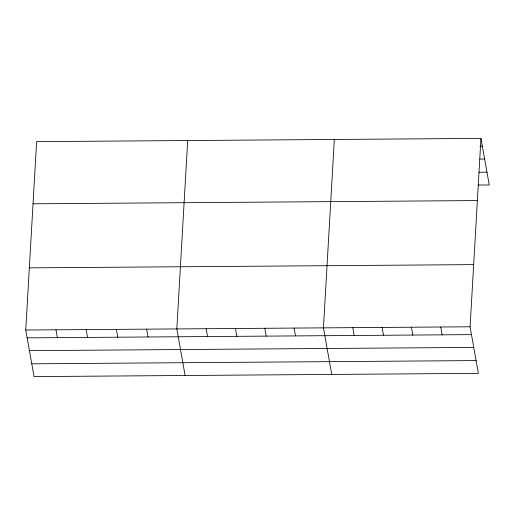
<?xml version="1.0" encoding="UTF-8"?>
<svg xmlns="http://www.w3.org/2000/svg" width="515" height="515" viewBox="0 0 515 515"><rect width="100%" height="100%" fill="white"/><g stroke="black" fill="none" stroke-linecap="round" stroke-linejoin="round"><path stroke-width="0.77" d="M480.952 138.4L470.086 326.793L478.377 373.362L34.048 376.6L25.75 330.031L36.623 141.638L480.952 138.4L489.25 184.969L478.152 185.052M187.698 140.537L176.825 328.93L185.117 375.499M334.325 139.468L323.452 327.862L331.75 374.431M479.974 146.254L482.349 146.234M479.871 159.051L484.628 159.019M479.047 172.248L486.971 172.19M33.037 203.805L477.366 200.567M29.336 267.858L473.671 264.626M25.75 330.031L470.086 326.793M27.147 337.866L471.476 334.628M29.426 350.651L473.755 347.413M31.769 363.815L476.098 360.584M440.756 327.006L442.153 334.847M411.434 327.218L412.824 335.059M382.104 327.437L383.501 335.271M352.781 327.649L354.172 335.484M294.129 328.074L295.52 335.915M264.8 328.287L266.197 336.128M235.477 328.506L236.868 336.34M206.148 328.718L207.545 336.553M146.608 329.149L148.005 336.984M116.396 329.368L117.787 337.209M86.179 329.587L87.576 337.428M55.968 329.812L57.358 337.647"/></g></svg>
